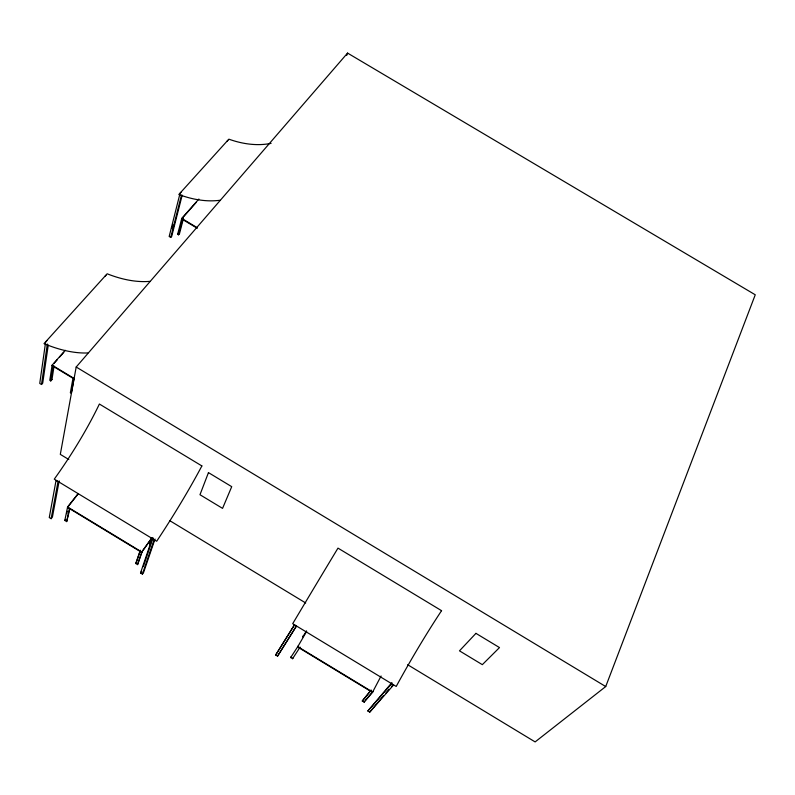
<?xml version="1.0" encoding="UTF-8"?>
<svg xmlns="http://www.w3.org/2000/svg" width="795" height="795" viewBox="0 0 795 795"><rect width="100%" height="100%" fill="white"/><g stroke="black" fill="none" stroke-linecap="round" stroke-linejoin="round"><path stroke-width="1.19" d="M46.905 340.658L45.623 342.069L39.75 383.448L41.509 384.502L47.342 344.036M48.257 345.08L42.721 383.111L41.509 384.502M65.26 350.287L52.112 365.183L49.787 380.328L50.761 380.924L51.973 379.543L54.07 366.068M50.761 380.924L53.036 366.227M72.971 378.261L70.358 392.75L71.331 393.346L74.044 378.42L52.112 365.183M407.656 664.719L535.124 741.914L605.72 686.552L755.25 294.786L347.564 53.086L76.191 367.022L60.311 454.372L68.807 459.52M51.138 518.688L57.995 481.661L56.038 480.468L49.27 517.555L51.138 518.688L52.42 517.068L59.178 480.876M69.88 508.81L66.681 521.59L64.822 520.457L67.585 506.991L78.059 493.715M66.76 513.61L67.247 511.235M66.681 521.59L69.404 508.542M171.968 228.185L172.873 224.588M181.051 192.221L180.048 193.334L169.176 236.483L170.746 237.427L181.479 195.113M182.184 195.173L171.72 236.324L170.746 237.427M183.188 219.509L179.481 233.69L178.517 234.793L177.643 234.267L181.757 218.426L198.889 199.038M178.517 234.793L182.522 219.43M142.275 551.392L137.565 564.609L135.697 563.476L140.377 550.239L136.73 561.429M137.565 564.609L141.729 551.969L151.547 538.275M149.579 544.078L151.497 538.404M150.235 543.164L151.388 539.755M140.536 572.966L152.113 538.712L154.091 539.914L142.404 574.109L140.536 572.966L141.729 571.287M143.289 566.666L153.067 537.827M155.035 539.02L143.597 572.42L142.404 574.109M346.719 55.402L347.564 53.086M391.905 682.607L367.856 710.978L369.745 712.131L383.498 695.685M381.073 675.998L372.458 692.395L297.598 646.981L306.681 631.319M362.272 701.011L371.076 690.189L362.272 701.011L364.16 702.154L364.696 701.13M300.103 647.13L292.57 658.697L290.692 657.554L291.268 656.561M303.233 635.94L302.676 636.914L306.522 631.001M292.57 658.697L293.146 657.704M277.544 656.153L296.336 626.162L294.408 624.979L275.666 655.01L277.544 656.153L296.396 626.182M275.666 655.01L294.408 624.979M290.692 657.554L298.185 645.977M152.153 537.639L141.599 552.346L67.505 507.389L77.99 494.092M135.697 563.476L136.362 562.542M64.822 520.457L65.538 519.552M365.452 700.246L372.994 691.352M364.16 702.154L372.716 692.097L297.817 646.653M367.856 710.978L391.518 683.849L393.515 685.052L369.745 712.131M177.643 234.267L178.607 233.173L179.481 233.69M385.893 692.942L389.093 689.295M391.498 686.552L393.098 684.724M54.08 363.325L57.31 359.668M59.734 356.915L63.779 352.344M196.375 202.208L181.638 218.903L197.19 228.215M104.9 276.481L106.053 275.209M227.012 141.361L227.936 140.347M182.612 217.8L183.496 218.327M181.757 218.426L197.23 227.698M76.191 367.022L605.72 686.552M52.043 365.63L73.965 378.867M50.989 378.957L51.973 379.543M169.723 520.636L305.687 602.968M67.585 506.991L141.729 551.969M87.937 352.95A118.654 60.668 41.4 0 1 44.013 343.639L107.156 273.788A111.886 63.58 42.8 0 0 149.848 281.351M219.967 200.261A104.344 65.915 44.8 0 1 178.815 194.517L228.851 139.165A99.176 66.949 46.5 0 0 271.105 143.329M208.459 472.618L199.982 494.728L222.56 508.373L231.723 486.669L208.459 472.618M475.937 633.357L459.48 650.847L482.336 664.66L499.498 647.577L475.937 633.357M201.88 465.93L99.385 404.029A127.18 28.809 -56.4 0 1 54.269 479.156L156.685 541.246A127.419 15.989 -57.6 0 0 201.88 465.93M441.563 610.679L337.984 548.123A127.816 1.163 -59.2 0 0 292.699 623.697L396.208 686.443A128.184 14.3 -60.3 0 1 441.563 610.679"/></g></svg>
